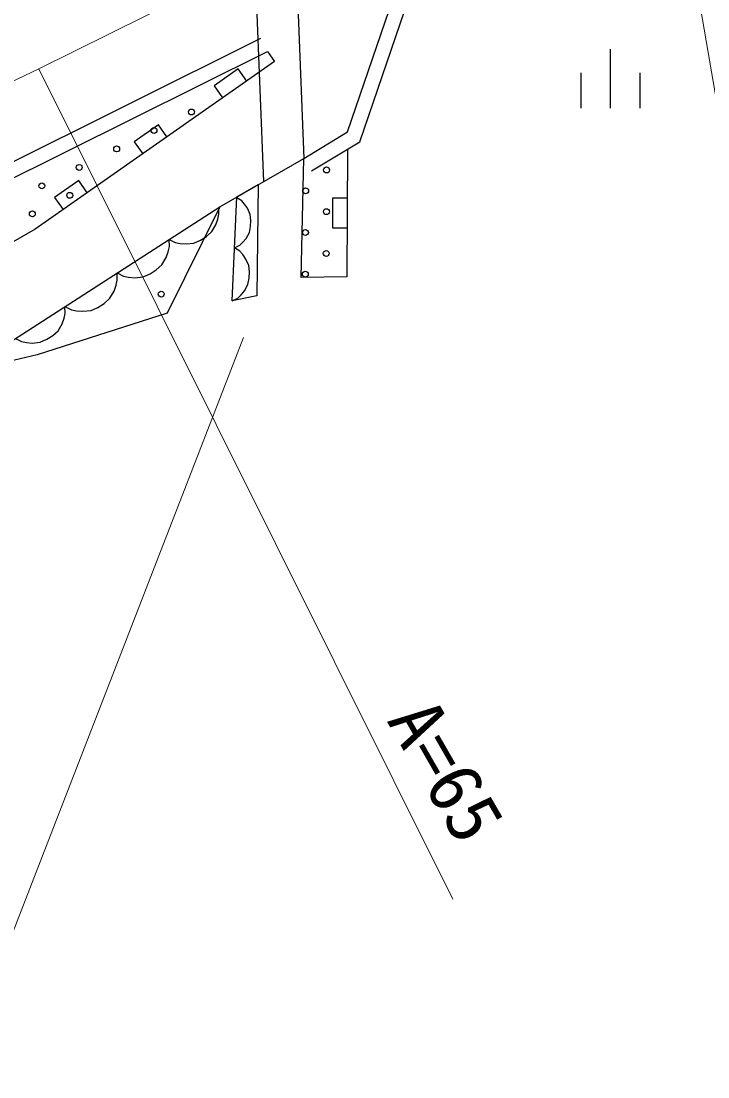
# Model space of a CAD drawing. Units: millimetres, scale not verified. Extents: x 40000 to 680000, y 20000 to 380000.
# Drawn here: x 193068 to 216348, y 262284 to 298057 of the extents above; entities that cross this region are included whole.
import ezdxf
from ezdxf.enums import TextEntityAlignment as Align

# ---------------------------------------------------------------- set-up
doc = ezdxf.new("R2010")
doc.units = ezdxf.units.MM
doc.header["$LTSCALE"] = 1000
doc.linetypes.add('CHAIN', pattern=[18.5, 12, -1.5, 3.5, -1.5])
for name, color, linetype, lineweight in [('M-BGD', 7, 'Continuous', 25), ('M-BMK', 2, 'CHAIN', 13), ('M-STR-HTXT', 7, 'Continuous', 13)]:
    doc.layers.add(name, color=color, linetype=linetype, lineweight=lineweight)
doc.styles.add('ＭＳ ゴシック', font='')
doc.styles.get('ＭＳ ゴシック').set_extended_font_data('MS Gothic')

msp = doc.modelspace()

# ---------------------------------------------------------------- linework, layer by layer
at = {"layer": 'M-BGD'}
for p, q in [((202156, 305903), (202653, 293407)), ((200779, 305292), (201283, 292619)), ((204130, 294301), (206089, 300007)), ((204545, 293967), (206491, 299639)), ((184879, 289355), (201198, 297476)), ((185101, 288908), (201421, 297028)), ((185101, 288908), (201421, 297028)), ((201421, 297028), (201658, 296684)), ((213038, 297110), (213038, 295110)), ((201658, 296684), (193547, 291011)), ((200430, 296435), (199610, 295862)), ((200716, 296025), (200430, 296435)), ((212038, 296310), (212038, 295109)), ((214038, 296310), (214038, 295110)), ((199610, 295862), (199897, 295452)), ((197726, 294544), (196906, 293971)), ((198013, 294134), (197726, 294544)), ((202653, 293407), (204130, 294301)), ((196906, 293971), (197193, 293561)), ((202911, 292979), (204545, 293967)), ((204133, 293718), (204115, 289388)), ((199803, 291768), (202653, 293407)), ((202562, 289366), (202653, 293407)), ((195022, 292653), (194203, 292080)), ((195309, 292243), (195022, 292653)), ((200382, 292101), (201104, 292516)), ((201104, 292516), (201064, 288749)), ((194203, 292080), (194489, 291670)), ((200225, 288574), (200382, 292101)), ((200546, 291962), (200380, 292071)), ((200643, 291855), (200546, 291962)), ((203626, 292055), (203622, 291055)), ((204126, 292053), (203626, 292055)), ((191108, 286164), (199803, 291768)), ((199803, 291768), (198016, 288159)), ((199774, 291512), (199767, 291745)), ((200739, 291715), (200643, 291855)), ((200832, 291507), (200739, 291715)), ((199669, 291158), (199738, 291346)), ((199738, 291346), (199774, 291512)), ((200857, 291301), (200832, 291507)), ((200848, 291097), (200857, 291301)), ((193547, 291011), (190592, 289327)), ((199352, 290764), (199532, 290927)), ((199532, 290927), (199669, 291158)), ((200694, 290696), (200805, 290895)), ((200805, 290895), (200848, 291097)), ((203622, 291055), (204122, 291053)), ((198093, 290417), (198085, 290661)), ((198085, 290661), (198294, 290558)), ((198294, 290558), (198460, 290522)), ((198460, 290522), (198660, 290508)), ((198660, 290508), (198927, 290537)), ((198927, 290537), (199150, 290634)), ((199150, 290634), (199352, 290764)), ((200479, 290467), (200586, 290564)), ((200586, 290564), (200694, 290696)), ((197982, 290045), (198055, 290242)), ((198055, 290242), (198093, 290417)), ((200305, 290373), (200479, 290467)), ((200480, 290257), (200305, 290373)), ((200583, 290144), (200480, 290257)), ((200685, 289995), (200583, 290144)), ((197650, 289631), (197839, 289803)), ((197839, 289803), (197982, 290045)), ((200783, 289775), (200685, 289995)), ((200809, 289557), (200783, 289775)), ((196328, 289279), (196320, 289524)), ((196320, 289524), (196540, 289415)), ((196540, 289415), (196714, 289378)), ((197203, 289393), (197438, 289495)), ((197438, 289495), (197650, 289631)), ((200800, 289342), (200809, 289557)), ((196217, 288908), (196290, 289105)), ((196290, 289105), (196328, 289279)), ((196714, 289378), (196923, 289363)), ((196923, 289363), (197203, 289393)), ((200637, 288916), (200754, 289127)), ((200754, 289127), (200800, 289342)), ((204115, 289388), (202562, 289366)), ((196074, 288665), (196217, 288908)), ((201064, 288749), (200225, 288574)), ((200410, 288674), (200522, 288777)), ((200522, 288777), (200637, 288916)), ((194562, 288153), (194554, 288386)), ((194554, 288386), (194774, 288278)), ((195438, 288256), (195673, 288357)), ((195673, 288357), (195884, 288493)), ((195884, 288493), (196074, 288665)), ((200225, 288574), (200410, 288674)), ((198016, 288159), (193617, 286749)), ((194457, 287799), (194526, 287987)), ((194526, 287987), (194562, 288153)), ((194774, 288278), (194948, 288240)), ((194948, 288240), (195158, 288225)), ((195158, 288225), (195438, 288256)), ((194320, 287568), (194457, 287799)), ((192873, 287302), (193082, 287199)), ((193715, 287178), (193938, 287275)), ((193938, 287275), (194140, 287405)), ((194140, 287405), (194320, 287568)), ((193082, 287199), (193248, 287163)), ((193248, 287163), (193448, 287149)), ((193448, 287149), (193715, 287178)), ((193617, 286749), (191108, 286164))]:
    msp.add_line(p, q, dxfattribs=at)
for centre in [(198843, 294979), (197574, 294353), (196306, 293726), (195038, 293100), (203423, 293014), (193770, 292474), (202713, 292309), (194717, 292153), (193449, 291526), (203417, 291599), (202707, 290895), (203411, 290185), (202701, 289481), (197818, 288807)]:
    msp.add_ellipse(centre, major_axis=(100, 0), ratio=1, dxfattribs=at)
at = {"layer": 'M-BMK'}
msp.add_line((180459, 290274), (193673, 296439), dxfattribs=at)
msp.add_lwpolyline([(193673, 296439), (202450, 300802), (211322, 304965), (215176, 306637), (219254, 308290), (225848, 310665)], dxfattribs=at)
at = {"layer": 'M-STR-HTXT'}
for p, q in [((215683, 300933), (221423, 267400)), ((193673, 296439), (207697, 268311)), ((200601, 287342), (190882, 262284))]:
    msp.add_line(p, q, dxfattribs=at)

# ---------------------------------------------------------------- texts
at = {"layer": 'M-STR-HTXT', "style": 'ＭＳ ゴシック'}
msp.add_text('A=65', height=1833, rotation=299.909, dxfattribs=at).set_placement((204968, 274086), align=Align.BOTTOM_LEFT)

doc.saveas('drawing.dxf')
